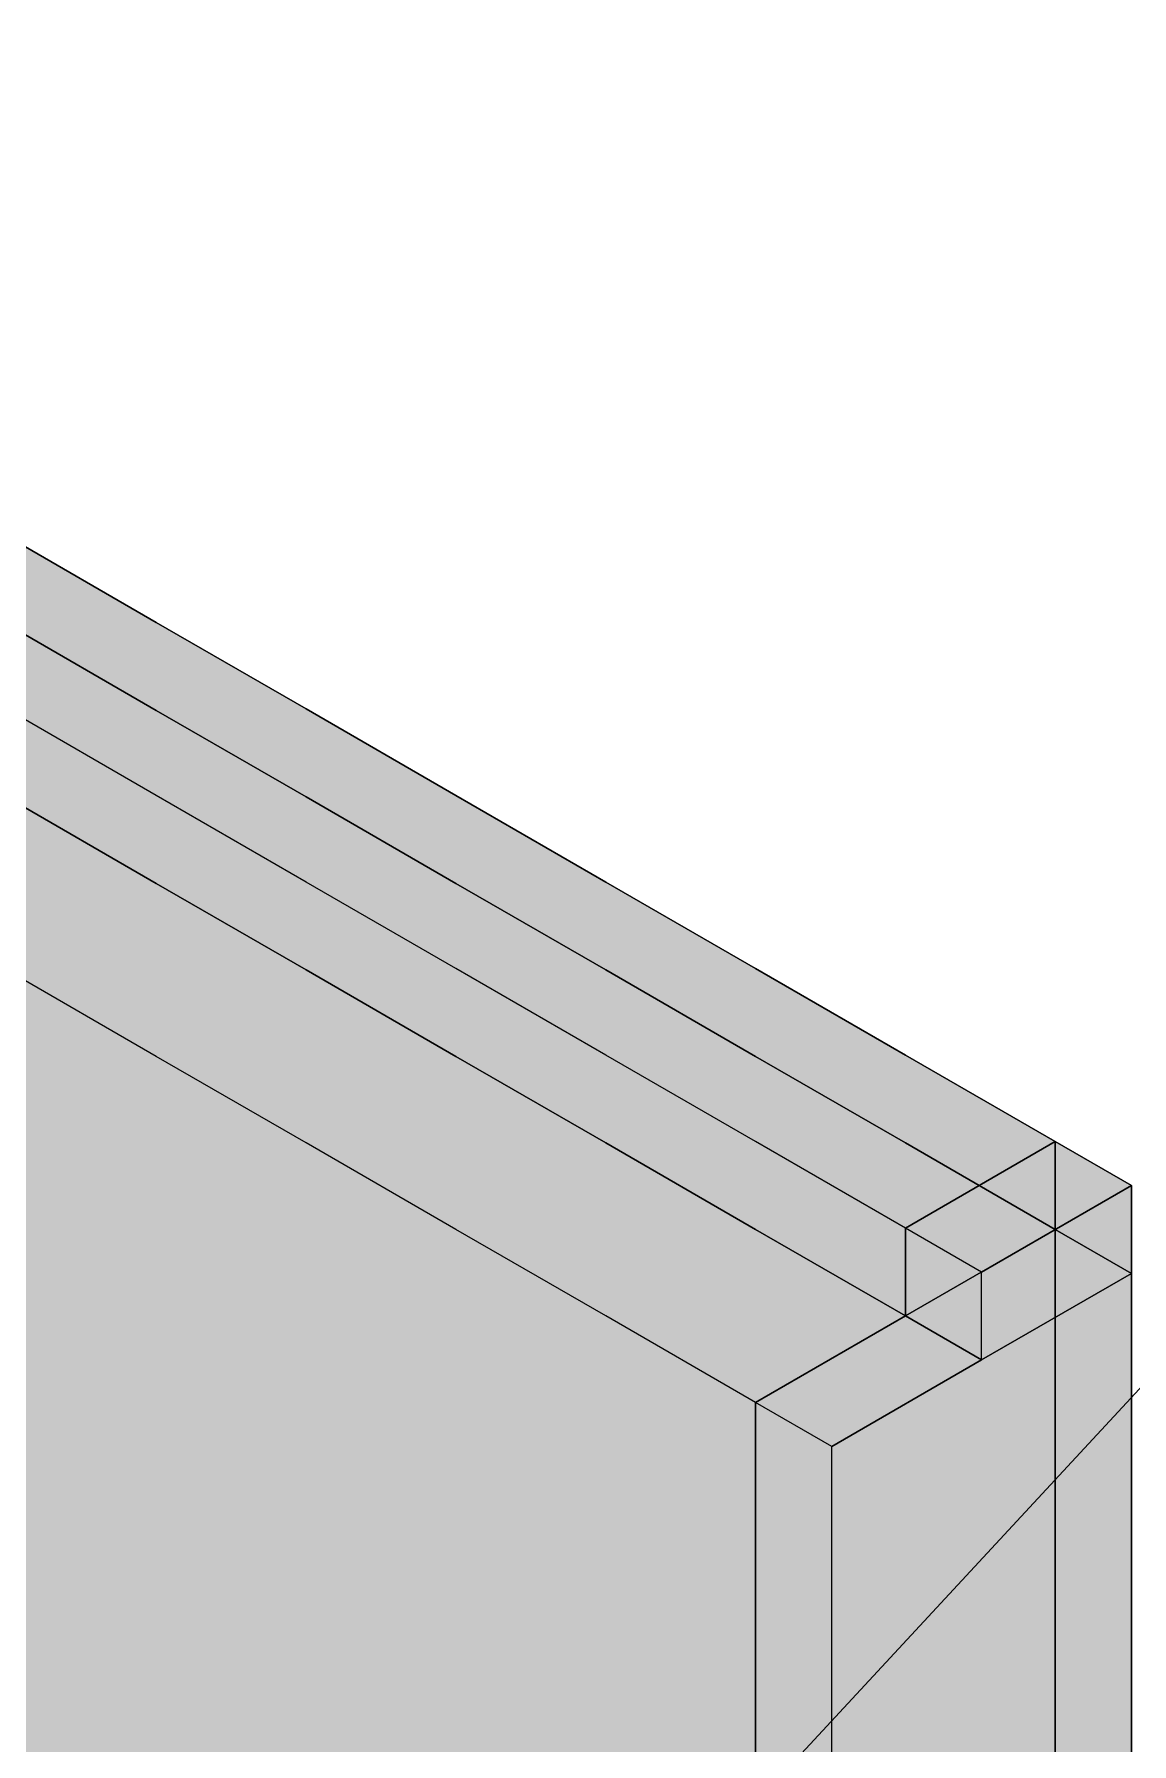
# Model space of a CAD drawing. Header units: metres. Extents: x 0 to 28.4, y 0 to 5.9.
# Drawn here: x 11.0977 to 11.4149, y 2.726 to 3.22 of the extents above; entities that cross this region are included whole.
import ezdxf

# ---------------------------------------------------------------- set-up
doc = ezdxf.new("R2010")
doc.units = ezdxf.units.M
doc.header["$LTSCALE"] = 0.25
doc.layers.add('ISO-ARISTAS', color=8, linetype='CONTINUOUS')
doc.layers.add('ISO-CONCRETO-SUP', color=254, linetype='CONTINUOUS', true_color=0xe8e8e8)
doc.layers.add('LLAMADAS', color=30, linetype='CONTINUOUS', lineweight=18)

msp = doc.modelspace()

# ---------------------------------------------------------------- linework, layer by layer
at = {"layer": 'ISO-ARISTAS', "color": 250}
for p, q in [((11.13301, 3.05), (11.08971, 3.075)), ((11.08971, 3.075), (11.13301, 3.05)), ((11.13301, 3.0246), (11.08971, 3.0496)), ((11.08971, 3.0496), (11.13301, 3.0246)), ((11.08971, 3.0496), (11.13301, 3.0246)), ((11.08971, 3.0496), (11.13301, 3.0246)), ((11.17631, 3.025), (11.13301, 3.05)), ((11.13301, 3.05), (11.17631, 3.025)), ((11.13301, 3), (11.08971, 3.025)), ((11.13301, 3), (11.08971, 3.025)), ((11.17631, 2.9996), (11.13301, 3.0246)), ((11.13301, 3.0246), (11.17631, 2.9996)), ((11.13301, 3.0246), (11.17631, 2.9996)), ((11.13301, 3.0246), (11.17631, 2.9996)), ((11.21962, 3), (11.17631, 3.025)), ((11.17631, 3.025), (11.21962, 3)), ((11.13301, 2.9746), (11.08971, 2.9996)), ((11.08971, 2.9996), (11.13301, 2.9746)), ((11.17631, 2.975), (11.13301, 3)), ((11.17631, 2.975), (11.13301, 3)), ((11.21962, 2.9746), (11.17631, 2.9996)), ((11.17631, 2.9996), (11.21962, 2.9746)), ((11.17631, 2.9996), (11.21962, 2.9746)), ((11.17631, 2.9996), (11.21962, 2.9746)), ((11.26292, 2.975), (11.21962, 3)), ((11.21962, 3), (11.26292, 2.975)), ((11.17631, 2.9496), (11.13301, 2.9746)), ((11.13301, 2.9746), (11.17631, 2.9496)), ((11.21962, 2.95), (11.17631, 2.975)), ((11.21962, 2.95), (11.17631, 2.975)), ((11.26292, 2.9496), (11.21962, 2.9746)), ((11.21962, 2.9746), (11.26292, 2.9496)), ((11.21962, 2.9746), (11.26292, 2.9496)), ((11.21962, 2.9746), (11.26292, 2.9496)), ((11.30622, 2.95), (11.26292, 2.975)), ((11.26292, 2.975), (11.30622, 2.95)), ((11.13301, 2.9246), (11.08971, 2.9496)), ((11.13301, 2.9246), (11.08971, 2.9496)), ((11.21962, 2.9246), (11.17631, 2.9496)), ((11.17631, 2.9496), (11.21962, 2.9246)), ((11.26292, 2.925), (11.21962, 2.95)), ((11.26292, 2.925), (11.21962, 2.95)), ((11.30622, 2.9246), (11.26292, 2.9496)), ((11.26292, 2.9496), (11.30622, 2.9246)), ((11.26292, 2.9496), (11.30622, 2.9246)), ((11.26292, 2.9496), (11.30622, 2.9246)), ((11.34952, 2.925), (11.30622, 2.95)), ((11.30622, 2.95), (11.34952, 2.925)), ((11.30622, 2.9), (11.26292, 2.925)), ((11.30622, 2.9), (11.26292, 2.925)), ((11.39282, 2.9), (11.34952, 2.925)), ((11.34952, 2.925), (11.39282, 2.9)), ((11.17631, 2.8996), (11.13301, 2.9246)), ((11.17631, 2.8996), (11.13301, 2.9246)), ((11.26292, 2.8996), (11.21962, 2.9246)), ((11.21962, 2.9246), (11.26292, 2.8996)), ((11.34952, 2.8996), (11.30622, 2.9246)), ((11.30622, 2.9246), (11.34952, 2.8996)), ((11.30622, 2.9246), (11.34952, 2.8996)), ((11.30622, 2.9246), (11.34952, 2.8996)), ((11.21962, 2.8746), (11.17631, 2.8996)), ((11.21962, 2.8746), (11.17631, 2.8996)), ((11.30622, 2.8746), (11.26292, 2.8996)), ((11.26292, 2.8996), (11.30622, 2.8746)), ((11.34952, 2.875), (11.30622, 2.9)), ((11.34952, 2.875), (11.30622, 2.9)), ((11.39282, 2.9), (11.34952, 2.875)), ((11.34952, 2.875), (11.39282, 2.9)), ((11.34952, 2.875), (11.39282, 2.9)), ((11.34952, 2.875), (11.39282, 2.9)), ((11.39282, 2.8746), (11.34952, 2.8996)), ((11.34952, 2.8996), (11.39282, 2.8746)), ((11.34952, 2.8996), (11.39282, 2.8746)), ((11.34952, 2.8996), (11.39282, 2.8746)), ((11.39282, 2.8746), (11.39282, 2.9)), ((11.39282, 2.9), (11.39282, 2.8746)), ((11.41482, 2.8873), (11.39282, 2.9)), ((11.39282, 2.9), (11.39282, 2.8746)), ((11.39282, 2.9), (11.39282, 2.8746)), ((11.39282, 2.9), (11.41482, 2.8873)), ((11.37152, 2.8623), (11.41482, 2.8873)), ((11.41482, 2.8873), (11.37152, 2.8623)), ((11.41482, 2.8619), (11.41482, 2.8873)), ((11.41482, 2.8873), (11.41482, 2.8619)), ((11.26292, 2.8496), (11.21962, 2.8746)), ((11.26292, 2.8496), (11.21962, 2.8746)), ((11.34952, 2.8496), (11.30622, 2.8746)), ((11.30622, 2.8746), (11.34952, 2.8496)), ((11.34952, 2.8496), (11.34952, 2.875)), ((11.34952, 2.8496), (11.34952, 2.875)), ((11.34952, 2.8496), (11.34952, 2.875)), ((11.37152, 2.8623), (11.34952, 2.875)), ((11.37152, 2.8623), (11.34952, 2.875)), ((11.34952, 2.875), (11.34952, 2.8496)), ((11.39282, 2.8746), (11.34952, 2.8496)), ((11.39282, 2.8746), (11.34952, 2.8496)), ((11.34952, 2.8496), (11.39282, 2.8746)), ((11.39282, 2.8746), (11.34952, 2.8496)), ((11.34952, 2.8496), (11.39282, 2.8746)), ((11.34952, 2.8496), (11.39282, 2.8746)), ((11.34952, 2.8496), (11.39282, 2.8746)), ((11.39282, 2.8746), (11.34952, 2.8496)), ((11.39282, 2.82714), (11.39282, 2.8746)), ((11.39282, 2.8746), (11.39282, 2.82714)), ((11.41482, 2.8619), (11.39282, 2.8746)), ((11.39282, 2.8746), (11.39282, 2.82714)), ((11.39282, 2.8746), (11.39282, 2.82714)), ((11.39282, 2.8746), (11.41482, 2.8619)), ((11.39282, 2.8746), (11.41482, 2.8619)), ((11.39282, 2.8746), (11.41482, 2.8619)), ((11.37152, 2.8369), (11.37152, 2.8623)), ((11.37152, 2.8369), (11.37152, 2.8623)), ((11.37152, 2.8369), (11.41482, 2.8619)), ((11.41482, 2.8619), (11.37152, 2.8369)), ((11.41482, 2.8619), (11.37152, 2.8369)), ((11.41482, 2.8619), (11.37152, 2.8369)), ((11.41482, 2.81444), (11.41482, 2.8619)), ((11.41482, 2.8619), (11.41482, 2.81444)), ((11.30622, 2.8246), (11.26292, 2.8496)), ((11.30622, 2.8246), (11.26292, 2.8496)), ((11.34952, 2.8496), (11.30622, 2.8246)), ((11.30622, 2.8246), (11.34952, 2.8496)), ((11.30622, 2.8246), (11.34952, 2.8496)), ((11.30622, 2.8246), (11.34952, 2.8496)), ((11.37152, 2.8369), (11.34952, 2.8496)), ((11.34952, 2.8496), (11.37152, 2.8369)), ((11.32821, 2.8119), (11.37152, 2.8369)), ((11.37152, 2.8369), (11.32821, 2.8119)), ((11.39282, 2.77968), (11.39282, 2.82714)), ((11.39282, 2.82714), (11.39282, 2.77968)), ((11.39282, 2.82714), (11.39282, 2.77968)), ((11.39282, 2.82714), (11.39282, 2.77968)), ((11.30622, 2.77714), (11.30622, 2.8246)), ((11.30622, 2.77714), (11.30622, 2.8246)), ((11.30622, 2.77714), (11.30622, 2.8246)), ((11.32821, 2.8119), (11.30622, 2.8246)), ((11.32821, 2.8119), (11.30622, 2.8246)), ((11.30622, 2.8246), (11.30622, 2.77714)), ((11.32821, 2.76444), (11.32821, 2.8119)), ((11.32821, 2.76444), (11.32821, 2.8119)), ((11.41482, 2.76698), (11.41482, 2.81444)), ((11.41482, 2.81444), (11.41482, 2.76698)), ((11.30622, 2.72968), (11.30622, 2.77714)), ((11.30622, 2.72968), (11.30622, 2.77714)), ((11.30622, 2.72968), (11.30622, 2.77714)), ((11.30622, 2.77714), (11.30622, 2.72968)), ((11.39282, 2.73222), (11.39282, 2.77968)), ((11.39282, 2.77968), (11.39282, 2.73222)), ((11.39282, 2.77968), (11.39282, 2.73222)), ((11.39282, 2.77968), (11.39282, 2.73222)), ((11.41482, 2.71952), (11.41482, 2.76698)), ((11.41482, 2.76698), (11.41482, 2.71952)), ((11.32821, 2.71698), (11.32821, 2.76444)), ((11.32821, 2.71698), (11.32821, 2.76444)), ((11.39282, 2.68476), (11.39282, 2.73222)), ((11.39282, 2.73222), (11.39282, 2.68476)), ((11.39282, 2.73222), (11.39282, 2.68476)), ((11.39282, 2.73222), (11.39282, 2.68476)), ((11.30622, 2.68222), (11.30622, 2.72968)), ((11.30622, 2.68222), (11.30622, 2.72968)), ((11.30622, 2.68222), (11.30622, 2.72968)), ((11.30622, 2.72968), (11.30622, 2.68222))]:
    msp.add_line(p, q, dxfattribs=at)
at = {"layer": 'ISO-CONCRETO-SUP', "true_color": 0xb8b8b3}
for points in [[(11.08971, 3.075), (11.13301, 3.05), (11.04641, 3.05), (11.08971, 3.025)], [(11.08971, 3.0496), (11.13301, 3.0246), (11.04641, 3.0246), (11.08971, 2.9996)], [(11.08971, 3.0496), (11.13301, 3.0246), (11.04641, 3.0246), (11.08971, 2.9996)], [(11.13301, 3.05), (11.17631, 3.025), (11.08971, 3.025), (11.13301, 3)], [(11.13301, 3.0246), (11.17631, 2.9996), (11.08971, 2.9996), (11.13301, 2.9746)], [(11.13301, 3.0246), (11.17631, 2.9996), (11.08971, 2.9996), (11.13301, 2.9746)], [(11.17631, 3.025), (11.21962, 3), (11.13301, 3), (11.17631, 2.975)], [(11.08971, 2.9996), (11.13301, 2.9746), (11.04641, 2.9746), (11.08971, 2.9496)], [(11.17631, 2.9996), (11.21962, 2.9746), (11.13301, 2.9746), (11.17631, 2.9496)], [(11.17631, 2.9996), (11.21962, 2.9746), (11.13301, 2.9746), (11.17631, 2.9496)], [(11.21962, 3), (11.26292, 2.975), (11.17631, 2.975), (11.21962, 2.95)], [(11.13301, 2.9746), (11.17631, 2.9496), (11.08971, 2.9496), (11.13301, 2.9246)], [(11.21962, 2.9746), (11.26292, 2.9496), (11.17631, 2.9496), (11.21962, 2.9246)], [(11.21962, 2.9746), (11.26292, 2.9496), (11.17631, 2.9496), (11.21962, 2.9246)], [(11.26292, 2.975), (11.30622, 2.95), (11.21962, 2.95), (11.26292, 2.925)], [(11.17631, 2.9496), (11.21962, 2.9246), (11.13301, 2.9246), (11.17631, 2.8996)], [(11.26292, 2.9496), (11.30622, 2.9246), (11.21962, 2.9246), (11.26292, 2.8996)], [(11.26292, 2.9496), (11.30622, 2.9246), (11.21962, 2.9246), (11.26292, 2.8996)], [(11.30622, 2.95), (11.34952, 2.925), (11.26292, 2.925), (11.30622, 2.9)], [(11.34952, 2.925), (11.39282, 2.9), (11.30622, 2.9), (11.34952, 2.875)], [(11.21962, 2.9246), (11.26292, 2.8996), (11.17631, 2.8996), (11.21962, 2.8746)], [(11.30622, 2.9246), (11.34952, 2.8996), (11.26292, 2.8996), (11.30622, 2.8746)], [(11.30622, 2.9246), (11.34952, 2.8996), (11.26292, 2.8996), (11.30622, 2.8746)], [(11.26292, 2.8996), (11.30622, 2.8746), (11.21962, 2.8746), (11.26292, 2.8496)], [(11.34952, 2.8996), (11.39282, 2.8746), (11.30622, 2.8746), (11.34952, 2.8496)], [(11.34952, 2.8996), (11.39282, 2.8746), (11.30622, 2.8746), (11.34952, 2.8496)], [(11.30622, 2.8746), (11.34952, 2.8496), (11.26292, 2.8496), (11.30622, 2.8246)]]:
    msp.add_solid(points, dxfattribs=at)
at = {"layer": 'ISO-CONCRETO-SUP', "true_color": 0xa6a6a2}
for points in [[(11.08971, 3.0496), (11.13301, 3.0246), (11.08971, 3.075), (11.13301, 3.05)], [(11.08971, 3.00214), (11.13301, 2.97714), (11.08971, 3.0496), (11.13301, 3.0246)], [(11.13301, 3.0246), (11.17631, 2.9996), (11.13301, 3.05), (11.17631, 3.025)], [(11.08971, 2.9996), (11.13301, 2.9746), (11.08971, 3.025), (11.13301, 3)], [(11.13301, 2.97714), (11.17631, 2.95214), (11.13301, 3.0246), (11.17631, 2.9996)], [(11.17631, 2.9996), (11.21962, 2.9746), (11.17631, 3.025), (11.21962, 3)], [(11.08971, 2.95468), (11.13301, 2.92968), (11.08971, 3.00214), (11.13301, 2.97714)], [(11.13301, 2.9746), (11.17631, 2.9496), (11.13301, 3), (11.17631, 2.975)], [(11.17631, 2.95214), (11.21962, 2.92714), (11.17631, 2.9996), (11.21962, 2.9746)], [(11.21962, 2.9746), (11.26292, 2.9496), (11.21962, 3), (11.26292, 2.975)], [(11.13301, 2.92968), (11.17631, 2.90468), (11.13301, 2.97714), (11.17631, 2.95214)], [(11.17631, 2.9496), (11.21962, 2.9246), (11.17631, 2.975), (11.21962, 2.95)], [(11.21962, 2.92714), (11.26292, 2.90214), (11.21962, 2.9746), (11.26292, 2.9496)], [(11.26292, 2.9496), (11.30622, 2.9246), (11.26292, 2.975), (11.30622, 2.95)], [(11.08971, 2.90722), (11.13301, 2.88222), (11.08971, 2.95468), (11.13301, 2.92968)], [(11.08971, 2.90214), (11.13301, 2.87714), (11.08971, 2.9496), (11.13301, 2.9246)], [(11.17631, 2.90468), (11.21962, 2.87968), (11.17631, 2.95214), (11.21962, 2.92714)], [(11.21962, 2.9246), (11.26292, 2.8996), (11.21962, 2.95), (11.26292, 2.925)], [(11.26292, 2.90214), (11.30622, 2.87714), (11.26292, 2.9496), (11.30622, 2.9246)], [(11.30622, 2.9246), (11.34952, 2.8996), (11.30622, 2.95), (11.34952, 2.925)], [(11.13301, 2.88222), (11.17631, 2.85722), (11.13301, 2.92968), (11.17631, 2.90468)], [(11.21962, 2.87968), (11.26292, 2.85468), (11.21962, 2.92714), (11.26292, 2.90214)], [(11.26292, 2.8996), (11.30622, 2.8746), (11.26292, 2.925), (11.30622, 2.9)], [(11.34952, 2.8996), (11.39282, 2.8746), (11.34952, 2.925), (11.39282, 2.9)], [(11.13301, 2.87714), (11.17631, 2.85214), (11.13301, 2.9246), (11.17631, 2.8996)], [(11.30622, 2.87714), (11.34952, 2.85214), (11.30622, 2.9246), (11.34952, 2.8996)], [(11.08971, 2.85976), (11.13301, 2.83476), (11.08971, 2.90722), (11.13301, 2.88222)], [(11.08971, 2.85468), (11.13301, 2.82968), (11.08971, 2.90214), (11.13301, 2.87714)], [(11.17631, 2.85722), (11.21962, 2.83222), (11.17631, 2.90468), (11.21962, 2.87968)], [(11.26292, 2.85468), (11.30622, 2.82968), (11.26292, 2.90214), (11.30622, 2.87714)], [(11.17631, 2.85214), (11.21962, 2.82714), (11.17631, 2.8996), (11.21962, 2.8746)], [(11.30622, 2.8746), (11.34952, 2.8496), (11.30622, 2.9), (11.34952, 2.875)], [(11.34952, 2.85214), (11.39282, 2.82714), (11.34952, 2.8996), (11.39282, 2.8746)], [(11.13301, 2.83476), (11.17631, 2.80976), (11.13301, 2.88222), (11.17631, 2.85722)], [(11.13301, 2.82968), (11.17631, 2.80468), (11.13301, 2.87714), (11.17631, 2.85214)], [(11.21962, 2.83222), (11.26292, 2.80722), (11.21962, 2.87968), (11.26292, 2.85468)], [(11.30622, 2.82968), (11.34952, 2.80468), (11.30622, 2.87714), (11.34952, 2.85214)], [(11.21962, 2.82714), (11.26292, 2.80214), (11.21962, 2.8746), (11.26292, 2.8496)], [(11.08971, 2.8123), (11.13301, 2.7873), (11.08971, 2.85976), (11.13301, 2.83476)], [(11.17631, 2.80976), (11.21962, 2.78476), (11.17631, 2.85722), (11.21962, 2.83222)], [(11.08971, 2.80722), (11.13301, 2.78222), (11.08971, 2.85468), (11.13301, 2.82968)], [(11.17631, 2.80468), (11.21962, 2.77968), (11.17631, 2.85214), (11.21962, 2.82714)], [(11.26292, 2.80722), (11.30622, 2.78222), (11.26292, 2.85468), (11.30622, 2.82968)], [(11.34952, 2.80468), (11.39282, 2.77968), (11.34952, 2.85214), (11.39282, 2.82714)], [(11.26292, 2.80214), (11.30622, 2.77714), (11.26292, 2.8496), (11.30622, 2.8246)], [(11.13301, 2.7873), (11.17631, 2.7623), (11.13301, 2.83476), (11.17631, 2.80976)], [(11.21962, 2.78476), (11.26292, 2.75976), (11.21962, 2.83222), (11.26292, 2.80722)], [(11.13301, 2.78222), (11.17631, 2.75722), (11.13301, 2.82968), (11.17631, 2.80468)], [(11.21962, 2.77968), (11.26292, 2.75468), (11.21962, 2.82714), (11.26292, 2.80214)], [(11.30622, 2.78222), (11.34952, 2.75722), (11.30622, 2.82968), (11.34952, 2.80468)], [(11.08971, 2.76484), (11.13301, 2.73984), (11.08971, 2.8123), (11.13301, 2.7873)], [(11.08971, 2.75976), (11.13301, 2.73476), (11.08971, 2.80722), (11.13301, 2.78222)], [(11.17631, 2.7623), (11.21962, 2.7373), (11.17631, 2.80976), (11.21962, 2.78476)], [(11.26292, 2.75976), (11.30622, 2.73476), (11.26292, 2.80722), (11.30622, 2.78222)], [(11.17631, 2.75722), (11.21962, 2.73222), (11.17631, 2.80468), (11.21962, 2.77968)], [(11.26292, 2.75468), (11.30622, 2.72968), (11.26292, 2.80214), (11.30622, 2.77714)], [(11.34952, 2.75722), (11.39282, 2.73222), (11.34952, 2.80468), (11.39282, 2.77968)], [(11.13301, 2.73984), (11.17631, 2.71484), (11.13301, 2.7873), (11.17631, 2.7623)], [(11.13301, 2.73476), (11.17631, 2.70976), (11.13301, 2.78222), (11.17631, 2.75722)], [(11.21962, 2.7373), (11.26292, 2.7123), (11.21962, 2.78476), (11.26292, 2.75976)], [(11.30622, 2.73476), (11.34952, 2.70976), (11.30622, 2.78222), (11.34952, 2.75722)], [(11.21962, 2.73222), (11.26292, 2.70722), (11.21962, 2.77968), (11.26292, 2.75468)], [(11.08971, 2.71738), (11.13301, 2.69238), (11.08971, 2.76484), (11.13301, 2.73984)], [(11.17631, 2.71484), (11.21962, 2.68984), (11.17631, 2.7623), (11.21962, 2.7373)], [(11.08971, 2.7123), (11.13301, 2.6873), (11.08971, 2.75976), (11.13301, 2.73476)], [(11.17631, 2.70976), (11.21962, 2.68476), (11.17631, 2.75722), (11.21962, 2.73222)], [(11.26292, 2.7123), (11.30622, 2.6873), (11.26292, 2.75976), (11.30622, 2.73476)], [(11.34952, 2.70976), (11.39282, 2.68476), (11.34952, 2.75722), (11.39282, 2.73222)], [(11.26292, 2.70722), (11.30622, 2.68222), (11.26292, 2.75468), (11.30622, 2.72968)], [(11.13301, 2.69238), (11.17631, 2.66738), (11.13301, 2.73984), (11.17631, 2.71484)], [(11.21962, 2.68984), (11.26292, 2.66484), (11.21962, 2.7373), (11.26292, 2.7123)], [(11.13301, 2.6873), (11.17631, 2.6623), (11.13301, 2.73476), (11.17631, 2.70976)], [(11.21962, 2.68476), (11.26292, 2.65976), (11.21962, 2.73222), (11.26292, 2.70722)], [(11.30622, 2.6873), (11.34952, 2.6623), (11.30622, 2.73476), (11.34952, 2.70976)]]:
    msp.add_solid(points, dxfattribs=at)
at = {"layer": 'ISO-CONCRETO-SUP', "true_color": 0x949491}
for points in [[(11.39282, 2.8746), (11.34952, 2.8496), (11.39282, 2.9), (11.34952, 2.875)], [(11.39282, 2.82714), (11.34952, 2.80214), (11.39282, 2.8746), (11.34952, 2.8496)], [(11.34952, 2.80214), (11.30622, 2.77714), (11.34952, 2.8496), (11.30622, 2.8246)], [(11.39282, 2.77968), (11.34952, 2.75468), (11.39282, 2.82714), (11.34952, 2.80214)], [(11.34952, 2.75468), (11.30622, 2.72968), (11.34952, 2.80214), (11.30622, 2.77714)], [(11.39282, 2.73222), (11.34952, 2.70722), (11.39282, 2.77968), (11.34952, 2.75468)], [(11.34952, 2.70722), (11.30622, 2.68222), (11.34952, 2.75468), (11.30622, 2.72968)], [(11.39282, 2.68476), (11.34952, 2.65976), (11.39282, 2.73222), (11.34952, 2.70722)]]:
    msp.add_solid(points, dxfattribs=at)
at = {"layer": 'ISO-CONCRETO-SUP', "true_color": 0xb2b2ac}
for points in [[(11.39282, 2.8746), (11.34952, 2.8496), (11.39282, 2.9), (11.34952, 2.875)], [(11.41482, 2.8619), (11.37152, 2.8369), (11.41482, 2.8873), (11.37152, 2.8623)], [(11.39282, 2.82714), (11.34952, 2.80214), (11.39282, 2.8746), (11.34952, 2.8496)], [(11.41482, 2.81444), (11.37152, 2.78944), (11.41482, 2.8619), (11.37152, 2.8369)], [(11.34952, 2.80214), (11.30622, 2.77714), (11.34952, 2.8496), (11.30622, 2.8246)], [(11.37152, 2.78944), (11.32821, 2.76444), (11.37152, 2.8369), (11.32821, 2.8119)], [(11.39282, 2.77968), (11.34952, 2.75468), (11.39282, 2.82714), (11.34952, 2.80214)], [(11.41482, 2.76698), (11.37152, 2.74198), (11.41482, 2.81444), (11.37152, 2.78944)], [(11.34952, 2.75468), (11.30622, 2.72968), (11.34952, 2.80214), (11.30622, 2.77714)], [(11.37152, 2.74198), (11.32821, 2.71698), (11.37152, 2.78944), (11.32821, 2.76444)], [(11.39282, 2.73222), (11.34952, 2.70722), (11.39282, 2.77968), (11.34952, 2.75468)], [(11.41482, 2.71952), (11.37152, 2.69452), (11.41482, 2.76698), (11.37152, 2.74198)], [(11.34952, 2.70722), (11.30622, 2.68222), (11.34952, 2.75468), (11.30622, 2.72968)], [(11.37152, 2.69452), (11.32821, 2.66952), (11.37152, 2.74198), (11.32821, 2.71698)], [(11.39282, 2.68476), (11.34952, 2.65976), (11.39282, 2.73222), (11.34952, 2.70722)]]:
    msp.add_solid(points, dxfattribs=at)
at = {"layer": 'ISO-CONCRETO-SUP', "true_color": 0xddddd5}
for points in [[(11.39282, 2.9), (11.41482, 2.8873), (11.34952, 2.875), (11.37152, 2.8623)], [(11.39282, 2.8746), (11.41482, 2.8619), (11.34952, 2.8496), (11.37152, 2.8369)], [(11.39282, 2.8746), (11.41482, 2.8619), (11.34952, 2.8496), (11.37152, 2.8369)], [(11.34952, 2.8496), (11.37152, 2.8369), (11.30622, 2.8246), (11.32821, 2.8119)]]:
    msp.add_solid(points, dxfattribs=at)
at = {"layer": 'ISO-CONCRETO-SUP', "true_color": 0xc7c7c0}
for points in [[(11.39282, 2.8746), (11.41482, 2.8619), (11.39282, 2.9), (11.41482, 2.8873)], [(11.34952, 2.8496), (11.37152, 2.8369), (11.34952, 2.875), (11.37152, 2.8623)], [(11.39282, 2.82714), (11.41482, 2.81444), (11.39282, 2.8746), (11.41482, 2.8619)], [(11.39282, 2.77968), (11.41482, 2.76698), (11.39282, 2.82714), (11.41482, 2.81444)], [(11.30622, 2.77714), (11.32821, 2.76444), (11.30622, 2.8246), (11.32821, 2.8119)], [(11.30622, 2.72968), (11.32821, 2.71698), (11.30622, 2.77714), (11.32821, 2.76444)], [(11.39282, 2.73222), (11.41482, 2.71952), (11.39282, 2.77968), (11.41482, 2.76698)], [(11.39282, 2.68476), (11.41482, 2.67206), (11.39282, 2.73222), (11.41482, 2.71952)], [(11.30622, 2.68222), (11.32821, 2.66952), (11.30622, 2.72968), (11.32821, 2.71698)]]:
    msp.add_solid(points, dxfattribs=at)
at = {"layer": 'LLAMADAS'}
msp.add_line((11.78, 3.22), (10.9385, 2.3123), dxfattribs=at)

doc.saveas('drawing.dxf')
